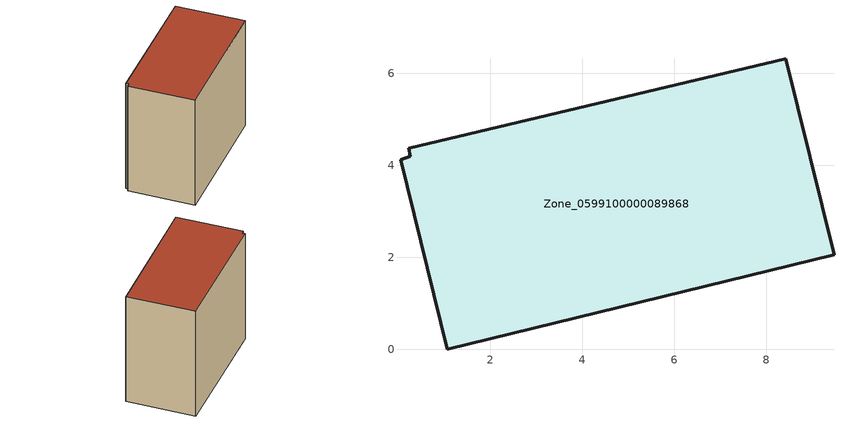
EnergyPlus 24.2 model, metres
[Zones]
Zone_0599100000089868
 floor ground (C_G): 9.47,2.06 1.06,0 0.05,4.12 0.27,4.2 0.22,4.37 8.42,6.32 z0
 wall outside (C_F): 9.47,2.06 8.42,6.32 0.22,4.37 0.27,4.2 0.05,4.12 1.06,0 9.47,2.06 z0:7.61
 roof outside (C_R): 1.06,0 9.47,2.06 8.42,6.32 0.22,4.37 0.27,4.2 0.05,4.12 z7.61
[BUILDING]
Pand.0599100000089868: North Axis=0; Terrain=City; Loads Convergence Tolerance Value=0.04; Temperature Convergence Tolerance Value=0.4; Solar Distribution=FullExterior; Maximum Number of Warmup Days=25; Minimum Number of Warmup Days=1
[Site:Location]
Rotterdam.The.Hague.AP_ZH_NLD Design_Conditions: Latitude=51.96; Longitude=4.45; Time Zone=1; Elevation=-4.5
[SITE:GROUNDTEMPERATURE:BUILDINGSURFACE]
18, 18, 18, 18, 18, 18, 18, 18, 18, 18, 18, 18
[MATERIAL] Thermal Absorptance=0.9; Solar Absorptance=0.7; Visible Absorptance=0.7
Name | Roughness | Thickness | Conductivity | Density | Specific Heat
G.TI.1946 | MediumSmooth | 0.15 | 1 | 540 | 1210
F.TI.1946 | Rough | 0.3 | 0.857143 | 1920 | 840
R.TI.1946 | MediumRough | 0.2 | 0.1 | 1500 | 1000
[CONSTRUCTION]
C_G: G.TI.1946
C_F: F.TI.1946
C_R: R.TI.1946
[ZONE]
Zone_0599100000089868: Type=1; Multiplier=1; Ceiling Height=Autocalculate; Volume=Autocalculate; Floor Area=autocalculate; Part of Total Floor Area=Yes
[ZONEINFILTRATION:DESIGNFLOWRATE]
Infil_Zone_0599100000089868: Zone or ZoneList or Space or SpaceList=Zone_0599100000089868; Schedule=AlwaysOn; Design Flow Rate Calculation Method=Flow/Area; Flow Rate per Floor Area=0.003; Constant Term Coefficient=1; Temperature Term Coefficient=0; Velocity Term Coefficient=0; Velocity Squared Term Coefficient=0
[HVACTEMPLATE:ZONE:IDEALLOADSAIRSYSTEM]
Zone_0599100000089868: Maximum Heating Supply Air Temperature=50; Minimum Cooling Supply Air Temperature=13; Maximum Heating Supply Air Humidity Ratio=0.0156; Minimum Cooling Supply Air Humidity Ratio=0.0077; Heating Limit=NoLimit; Cooling Limit=NoLimit; Dehumidification Control Type=ConstantSensibleHeatRatio; Cooling Sensible Heat Ratio=0.7; Dehumidification Setpoint=60; Humidification Control Type=None; Humidification Setpoint=30; Outdoor Air Method=None; Outdoor Air Flow Rate per Person=0.00944; Outdoor Air Flow Rate per Zone Floor Area=0; Outdoor Air Flow Rate per Zone=0; Demand Controlled Ventilation Type=None; Outdoor Air Economizer Type=NoEconomizer; Heat Recovery Type=None; Sensible Heat Recovery Effectiveness=0.7; Latent Heat Recovery Effectiveness=0.65
[ZONECONTROL:THERMOSTAT]
ThermostatControl_Zone_0599100000089868: Zone or ZoneList=Zone_0599100000089868; Control Type Schedule=DualSetpointControlType; Control 1=Thermostat_Zone_0599100000089868; Temperature Difference Between Cutout And Setpoint=0
[THERMOSTATSETPOINT:DUALSETPOINT]
Thermostat_Zone_0599100000089868: Heating Setpoint Temperature Schedule=HeatingSetpoint_Zone_0599100000089868; Cooling Setpoint Temperature Schedule=CoolingSetpoint_Zone_0599100000089868
[SCHEDULE:COMPACT]
HeatingSetpoint_Zone_0599100000089868: Through: 12/31, For: AllDays, Until: 24:00, 21
CoolingSetpoint_Zone_0599100000089868: Through: 12/31, For: AllDays, Until: 24:00, 24
DualSetpointControlType: Through: 12/31, For: AllDays, Until: 24:00, 4
AlwaysOn: Through: 12/31, For: AllDays, Until: 24:00, 1
